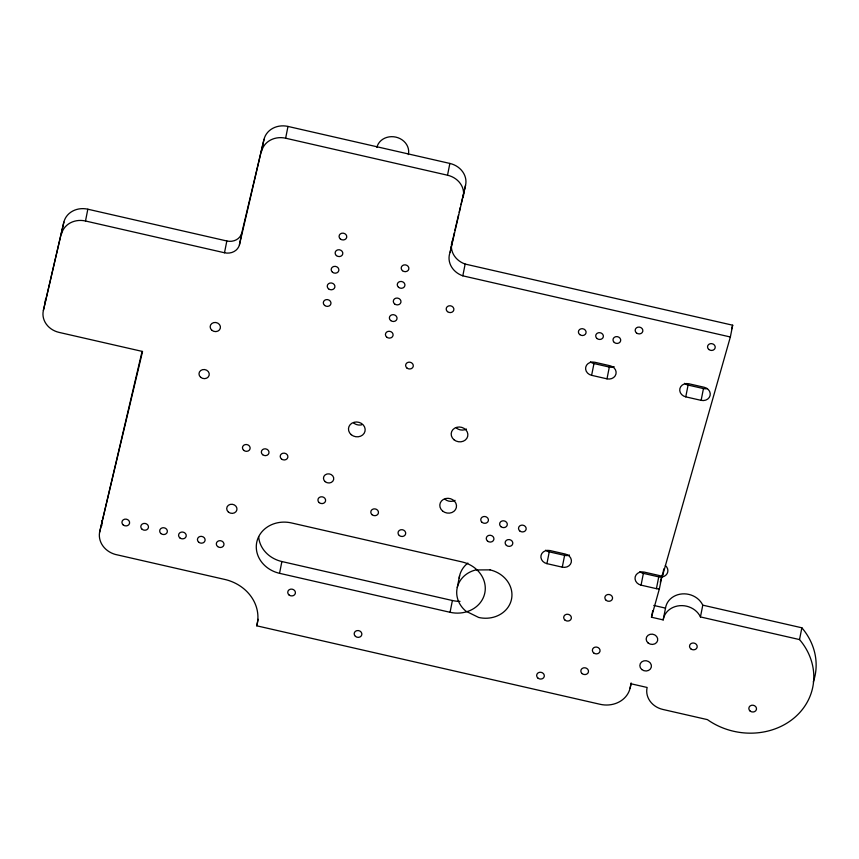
<?xml version="1.0" encoding="UTF-8"?>
<svg xmlns="http://www.w3.org/2000/svg" width="859" height="859" viewBox="0 0 859 859"><rect width="100%" height="100%" fill="white"/><g stroke="black" fill="none" stroke-linecap="round" stroke-linejoin="round"><path stroke-width="1.29" d="M652.754 610.685L651.466 617.224L663.18 619.908L665.51 608.118A19.585 17.255 11.2 0 1 682.186 593.902A19.585 17.255 11.2 0 1 702.78 605.155L801.866 627.8L799.536 639.579A66.841 58.906 11.2 0 1 794.908 717.286A66.841 58.906 11.2 0 1 707.408 719.627L662.815 709.437A20.326 17.921 11.2 0 1 647.138 687.468L631.14 683.807L630.098 688.166A25.416 22.398 11.2 0 1 600.151 704.305L256.766 625.814A41.951 36.969 11.2 0 0 225.928 579.707L117.726 554.978A21.636 19.07 11.2 0 1 99.569 532.44L142.54 351.471L59.056 332.39A20.326 17.921 11.2 0 1 43.38 310.421L63.877 222.116A20.326 17.921 11.2 0 1 87.833 209.209L226.83 240.982A12.702 11.199 11.2 0 0 241.798 232.918L264.024 139.341A20.326 17.921 11.2 0 1 287.98 126.434L449.858 163.435A20.326 17.921 11.2 0 1 465.535 185.394L450.127 252.256A20.487 18.06 11.2 0 0 462.818 275.836L730.354 336.986L732.684 325.207L465.148 264.057A20.487 18.06 11.2 0 1 451.362 246.254M43.38 310.421L63.877 222.116M61.547 233.906A20.326 17.921 11.2 0 1 85.503 220.999L87.833 209.209M99.569 532.44L142.089 351.406M85.503 220.999L224.5 252.761L226.83 240.982M224.5 252.761A12.702 11.199 11.2 0 0 239.468 244.697L241.798 232.918M239.468 244.697L264.024 139.341M261.684 151.12A20.326 17.921 11.2 0 1 285.639 138.213L287.98 126.434M256.766 625.814L258.065 619.275M279.551 573.318A29.367 25.888 11.2 0 1 256.895 541.589A29.367 25.888 11.2 0 1 291.502 522.948L462.024 561.915A29.367 25.888 11.2 0 1 475.532 568.561L478.216 571.106A29.367 25.888 11.2 0 1 468.724 611.071L465.181 612.188A29.367 25.888 11.2 0 1 450.062 612.295L279.551 573.318L281.881 561.539A29.367 25.888 11.2 0 1 258.656 536.553M463.205 197.183A20.326 17.921 11.2 0 0 447.528 175.215L449.858 163.435M450.127 252.256L454.282 232.789M462.818 275.836L465.148 264.057M450.062 612.295L452.392 600.516A29.367 25.888 11.2 0 0 460.005 601.354M457.278 587.481L459.608 575.702M546.925 563.644A7.624 6.722 11.2 0 1 541.041 555.397A7.624 6.722 11.2 0 1 550.028 550.565L565.383 554.076A7.624 6.722 11.2 0 1 571.267 562.312A7.624 6.722 11.2 0 1 562.28 567.155L546.925 563.644L549.255 551.854A7.624 6.722 11.2 0 1 545.744 550.136M591.626 375.329A7.624 6.722 11.2 0 1 585.752 367.094A7.624 6.722 11.2 0 1 594.739 362.251L610.094 365.762A7.624 6.722 11.2 0 1 615.978 373.998A7.624 6.722 11.2 0 1 606.991 378.84L591.626 375.329L593.966 363.55A7.624 6.722 11.2 0 1 590.455 361.822M562.28 567.155L564.61 555.365A7.624 6.722 11.2 0 0 569.463 555.054M606.991 378.84L609.321 367.061A7.624 6.722 11.2 0 0 614.164 366.739M662.278 574.617L659.379 588.823A7.624 6.722 11.2 0 1 656.416 588.662L641.061 585.151L643.391 573.372A7.624 6.722 11.2 0 1 639.88 571.654M685.761 396.847A7.624 6.722 11.2 0 1 679.888 388.612A7.624 6.722 11.2 0 1 688.864 383.769L704.23 387.28A7.624 6.722 11.2 0 1 710.103 395.516A7.624 6.722 11.2 0 1 701.127 400.358L685.761 396.847L688.091 385.068A7.624 6.722 11.2 0 1 684.591 383.339M630.098 688.166L631.14 682.937M656.416 588.662L658.746 576.883A7.624 6.722 11.2 0 0 667.078 573.683A7.624 6.722 11.2 0 0 665.36 565.533M641.061 585.151A7.624 6.722 11.2 0 1 635.177 576.915A7.624 6.722 11.2 0 1 644.164 572.083L659.519 575.584A7.624 6.722 11.2 0 1 662.246 576.733L663.803 568.883M701.127 400.358L703.457 388.579A7.624 6.722 11.2 0 0 707.376 388.547M799.536 639.579L700.45 616.934L702.78 605.155M454.894 230.223L458.545 214.857M459.157 212.291L460.37 207.169M460.982 204.614L465.535 185.394M660.27 582.198L661.709 577.033M651.466 617.224L659.379 588.823M731.578 329.072L732.684 325.207M662.246 576.733L730.354 336.986M285.639 138.213L447.528 175.215M593.966 363.55L609.321 367.061M688.091 385.068L703.457 388.579M549.255 551.854L564.61 555.365M643.391 573.372L658.746 576.883M653.796 605.445L665.51 608.118M281.881 561.539L452.392 600.516M801.866 627.8A66.841 58.906 11.2 0 1 813.312 681.971M45.28 302.132A20.326 17.921 11.2 0 1 45.71 298.642M101.813 525.654A21.636 19.07 11.2 0 1 101.899 520.661M451.404 245.073A20.487 18.06 11.2 0 1 451.759 242.732M452.07 241.594A20.487 18.06 11.2 0 1 452.468 240.477M455.066 500.357A8.386 7.387 11.2 0 1 444.93 499.24M466.437 429.06A8.386 7.387 11.2 0 1 456.29 427.943M361.768 424.797A8.386 7.387 11.2 0 1 353.597 422.929M459.168 578.161A27.756 24.46 11.2 0 1 467.854 563.074M663.18 619.908A19.585 17.255 11.2 0 1 679.845 605.681A19.585 17.255 11.2 0 1 700.45 616.934M376.886 147.372A16.138 14.227 11.2 0 1 395.902 137.129A16.138 14.227 11.2 0 1 408.347 154.566M489.974 569.861L475.693 569.957A27.756 24.46 11.2 0 0 465.911 611.178L478.678 617.46A27.756 24.46 11.2 0 0 511.373 599.84A27.756 24.46 11.2 0 0 489.974 569.861M372.076 514.713A3.865 3.404 11.2 0 0 378.4 513.134A3.865 3.404 11.2 0 0 373.429 508.968A3.865 3.404 11.2 0 0 372.076 514.713M319.204 502.622A3.865 3.404 11.2 0 0 325.54 501.044A3.865 3.404 11.2 0 0 320.568 496.889A3.865 3.404 11.2 0 0 319.204 502.622M442.6 511.03A8.386 7.387 11.2 0 0 456.333 507.605A8.386 7.387 11.2 0 0 445.553 498.564A8.386 7.387 11.2 0 0 442.6 511.03M228.419 512.071A5.154 4.542 11.2 0 0 236.869 509.967A5.154 4.542 11.2 0 0 230.233 504.405A5.154 4.542 11.2 0 0 228.419 512.071M708.815 349.473A3.865 3.404 11.2 0 0 715.15 347.895A3.865 3.404 11.2 0 0 710.178 343.729A3.865 3.404 11.2 0 0 708.815 349.473M453.96 439.722A8.386 7.387 11.2 0 0 467.704 436.297A8.386 7.387 11.2 0 0 456.924 427.267A8.386 7.387 11.2 0 0 453.96 439.722M351.267 434.708A8.386 7.387 11.2 0 0 365 431.282A8.386 7.387 11.2 0 0 354.219 422.252A8.386 7.387 11.2 0 0 351.267 434.708M325.185 481.663A5.154 4.542 11.2 0 0 333.646 479.558A5.154 4.542 11.2 0 0 327.011 473.996A5.154 4.542 11.2 0 0 325.185 481.663M636.455 332.927A3.865 3.404 11.2 0 0 642.79 331.349A3.865 3.404 11.2 0 0 637.818 327.193A3.865 3.404 11.2 0 0 636.455 332.927M648.083 642.951A5.82 5.133 11.2 0 0 657.618 640.578A5.82 5.133 11.2 0 0 650.134 634.307A5.82 5.133 11.2 0 0 648.083 642.951M641.78 669.526A5.82 5.133 11.2 0 0 651.315 667.142A5.82 5.133 11.2 0 0 643.831 660.872A5.82 5.133 11.2 0 0 641.78 669.526M582.112 673.606A3.865 3.404 11.2 0 0 588.436 672.028A3.865 3.404 11.2 0 0 583.476 667.872A3.865 3.404 11.2 0 0 582.112 673.606M564.964 620.08A3.865 3.404 11.2 0 0 571.299 618.501A3.865 3.404 11.2 0 0 566.328 614.346A3.865 3.404 11.2 0 0 564.964 620.08M289.011 594.943A3.865 3.404 11.2 0 0 295.346 593.365A3.865 3.404 11.2 0 0 290.374 589.21A3.865 3.404 11.2 0 0 289.011 594.943M399.306 535.522A3.865 3.404 11.2 0 0 405.631 533.944A3.865 3.404 11.2 0 0 400.67 529.788A3.865 3.404 11.2 0 0 399.306 535.522M579.685 334.548A3.865 3.404 11.2 0 0 586.021 332.97A3.865 3.404 11.2 0 0 581.049 328.804A3.865 3.404 11.2 0 0 579.685 334.548M596.984 338.5A3.865 3.404 11.2 0 0 603.308 336.921A3.865 3.404 11.2 0 0 598.347 332.766A3.865 3.404 11.2 0 0 596.984 338.5M614.292 342.462A3.865 3.404 11.2 0 0 620.627 340.883A3.865 3.404 11.2 0 0 615.656 336.717A3.865 3.404 11.2 0 0 614.292 342.462M506.413 545.411A3.865 3.404 11.2 0 0 512.737 543.833A3.865 3.404 11.2 0 0 507.766 539.677A3.865 3.404 11.2 0 0 506.413 545.411M487.536 541.095A3.865 3.404 11.2 0 0 493.861 539.527A3.865 3.404 11.2 0 0 488.9 535.361A3.865 3.404 11.2 0 0 487.536 541.095M500.915 526.653A3.865 3.404 11.2 0 0 507.239 525.074A3.865 3.404 11.2 0 0 502.279 520.908A3.865 3.404 11.2 0 0 500.915 526.653M482.039 522.336A3.865 3.404 11.2 0 0 488.363 520.758A3.865 3.404 11.2 0 0 483.402 516.592A3.865 3.404 11.2 0 0 482.039 522.336M519.792 530.959A3.865 3.404 11.2 0 0 526.116 529.391A3.865 3.404 11.2 0 0 521.155 525.225A3.865 3.404 11.2 0 0 519.792 530.959M243.741 450.363A3.865 3.404 11.2 0 0 250.066 448.785A3.865 3.404 11.2 0 0 245.094 444.618A3.865 3.404 11.2 0 0 243.741 450.363M262.618 454.669A3.865 3.404 11.2 0 0 268.942 453.09A3.865 3.404 11.2 0 0 263.971 448.935A3.865 3.404 11.2 0 0 262.618 454.669M281.484 458.985A3.865 3.404 11.2 0 0 287.819 457.407A3.865 3.404 11.2 0 0 282.847 453.251A3.865 3.404 11.2 0 0 281.484 458.985M340.357 238.985A3.865 3.404 11.2 0 0 346.682 237.406A3.865 3.404 11.2 0 0 341.721 233.251A3.865 3.404 11.2 0 0 340.357 238.985M336.406 255.595A3.865 3.404 11.2 0 0 342.741 254.017A3.865 3.404 11.2 0 0 337.77 249.862A3.865 3.404 11.2 0 0 336.406 255.595M332.465 272.206A3.865 3.404 11.2 0 0 338.8 270.628A3.865 3.404 11.2 0 0 333.829 266.462A3.865 3.404 11.2 0 0 332.465 272.206M328.525 288.817A3.865 3.404 11.2 0 0 334.849 287.239A3.865 3.404 11.2 0 0 329.888 283.073A3.865 3.404 11.2 0 0 328.525 288.817M324.584 305.417A3.865 3.404 11.2 0 0 330.908 303.839A3.865 3.404 11.2 0 0 325.948 299.684A3.865 3.404 11.2 0 0 324.584 305.417M386.7 337.125A3.865 3.404 11.2 0 0 393.035 335.547A3.865 3.404 11.2 0 0 388.064 331.391A3.865 3.404 11.2 0 0 386.7 337.125M390.652 320.525A3.865 3.404 11.2 0 0 396.976 318.947A3.865 3.404 11.2 0 0 392.015 314.781A3.865 3.404 11.2 0 0 390.652 320.525M394.592 303.914A3.865 3.404 11.2 0 0 400.917 302.336A3.865 3.404 11.2 0 0 395.956 298.17A3.865 3.404 11.2 0 0 394.592 303.914M398.533 287.303A3.865 3.404 11.2 0 0 404.868 285.725A3.865 3.404 11.2 0 0 399.897 281.569A3.865 3.404 11.2 0 0 398.533 287.303M402.474 270.692A3.865 3.404 11.2 0 0 408.809 269.114A3.865 3.404 11.2 0 0 403.837 264.959A3.865 3.404 11.2 0 0 402.474 270.692M179.842 537.884A3.865 3.404 11.2 0 0 186.167 536.317A3.865 3.404 11.2 0 0 181.195 532.15A3.865 3.404 11.2 0 0 179.842 537.884M123.213 524.946A3.865 3.404 11.2 0 0 129.537 523.367A3.865 3.404 11.2 0 0 124.576 519.212A3.865 3.404 11.2 0 0 123.213 524.946M142.089 529.262A3.865 3.404 11.2 0 0 148.414 527.684A3.865 3.404 11.2 0 0 143.442 523.518A3.865 3.404 11.2 0 0 142.089 529.262M198.708 542.201A3.865 3.404 11.2 0 0 205.043 540.622A3.865 3.404 11.2 0 0 200.072 536.467A3.865 3.404 11.2 0 0 198.708 542.201M160.966 533.579A3.865 3.404 11.2 0 0 167.29 532A3.865 3.404 11.2 0 0 162.319 527.834A3.865 3.404 11.2 0 0 160.966 533.579M217.585 546.517A3.865 3.404 11.2 0 0 223.92 544.939A3.865 3.404 11.2 0 0 218.948 540.783A3.865 3.404 11.2 0 0 217.585 546.517M447.475 311.613A3.865 3.404 11.2 0 0 453.81 310.035A3.865 3.404 11.2 0 0 448.838 305.868A3.865 3.404 11.2 0 0 447.475 311.613M406.898 368.006A3.865 3.404 11.2 0 0 413.233 366.428A3.865 3.404 11.2 0 0 408.261 362.273A3.865 3.404 11.2 0 0 406.898 368.006M537.927 678.095A3.865 3.404 11.2 0 0 544.252 676.516A3.865 3.404 11.2 0 0 539.291 672.361A3.865 3.404 11.2 0 0 537.927 678.095M355.454 636.39A3.865 3.404 11.2 0 0 361.789 634.812A3.865 3.404 11.2 0 0 356.818 630.656A3.865 3.404 11.2 0 0 355.454 636.39M606.143 600.312A3.865 3.404 11.2 0 0 612.478 598.734A3.865 3.404 11.2 0 0 607.506 594.568A3.865 3.404 11.2 0 0 606.143 600.312M593.655 652.904A3.865 3.404 11.2 0 0 599.99 651.326A3.865 3.404 11.2 0 0 595.019 647.16A3.865 3.404 11.2 0 0 593.655 652.904M750.111 711.037A3.865 3.404 11.2 0 0 756.435 709.459A3.865 3.404 11.2 0 0 751.464 705.303A3.865 3.404 11.2 0 0 750.111 711.037M690.808 648.846A3.865 3.404 11.2 0 0 697.132 647.267A3.865 3.404 11.2 0 0 692.171 643.101A3.865 3.404 11.2 0 0 690.808 648.846M211.872 330.286A5.154 4.542 11.2 0 0 220.333 328.181A5.154 4.542 11.2 0 0 213.698 322.619A5.154 4.542 11.2 0 0 211.872 330.286M200.705 377.337A5.154 4.542 11.2 0 0 209.156 375.233A5.154 4.542 11.2 0 0 202.52 369.671A5.154 4.542 11.2 0 0 200.705 377.337"/></g></svg>
